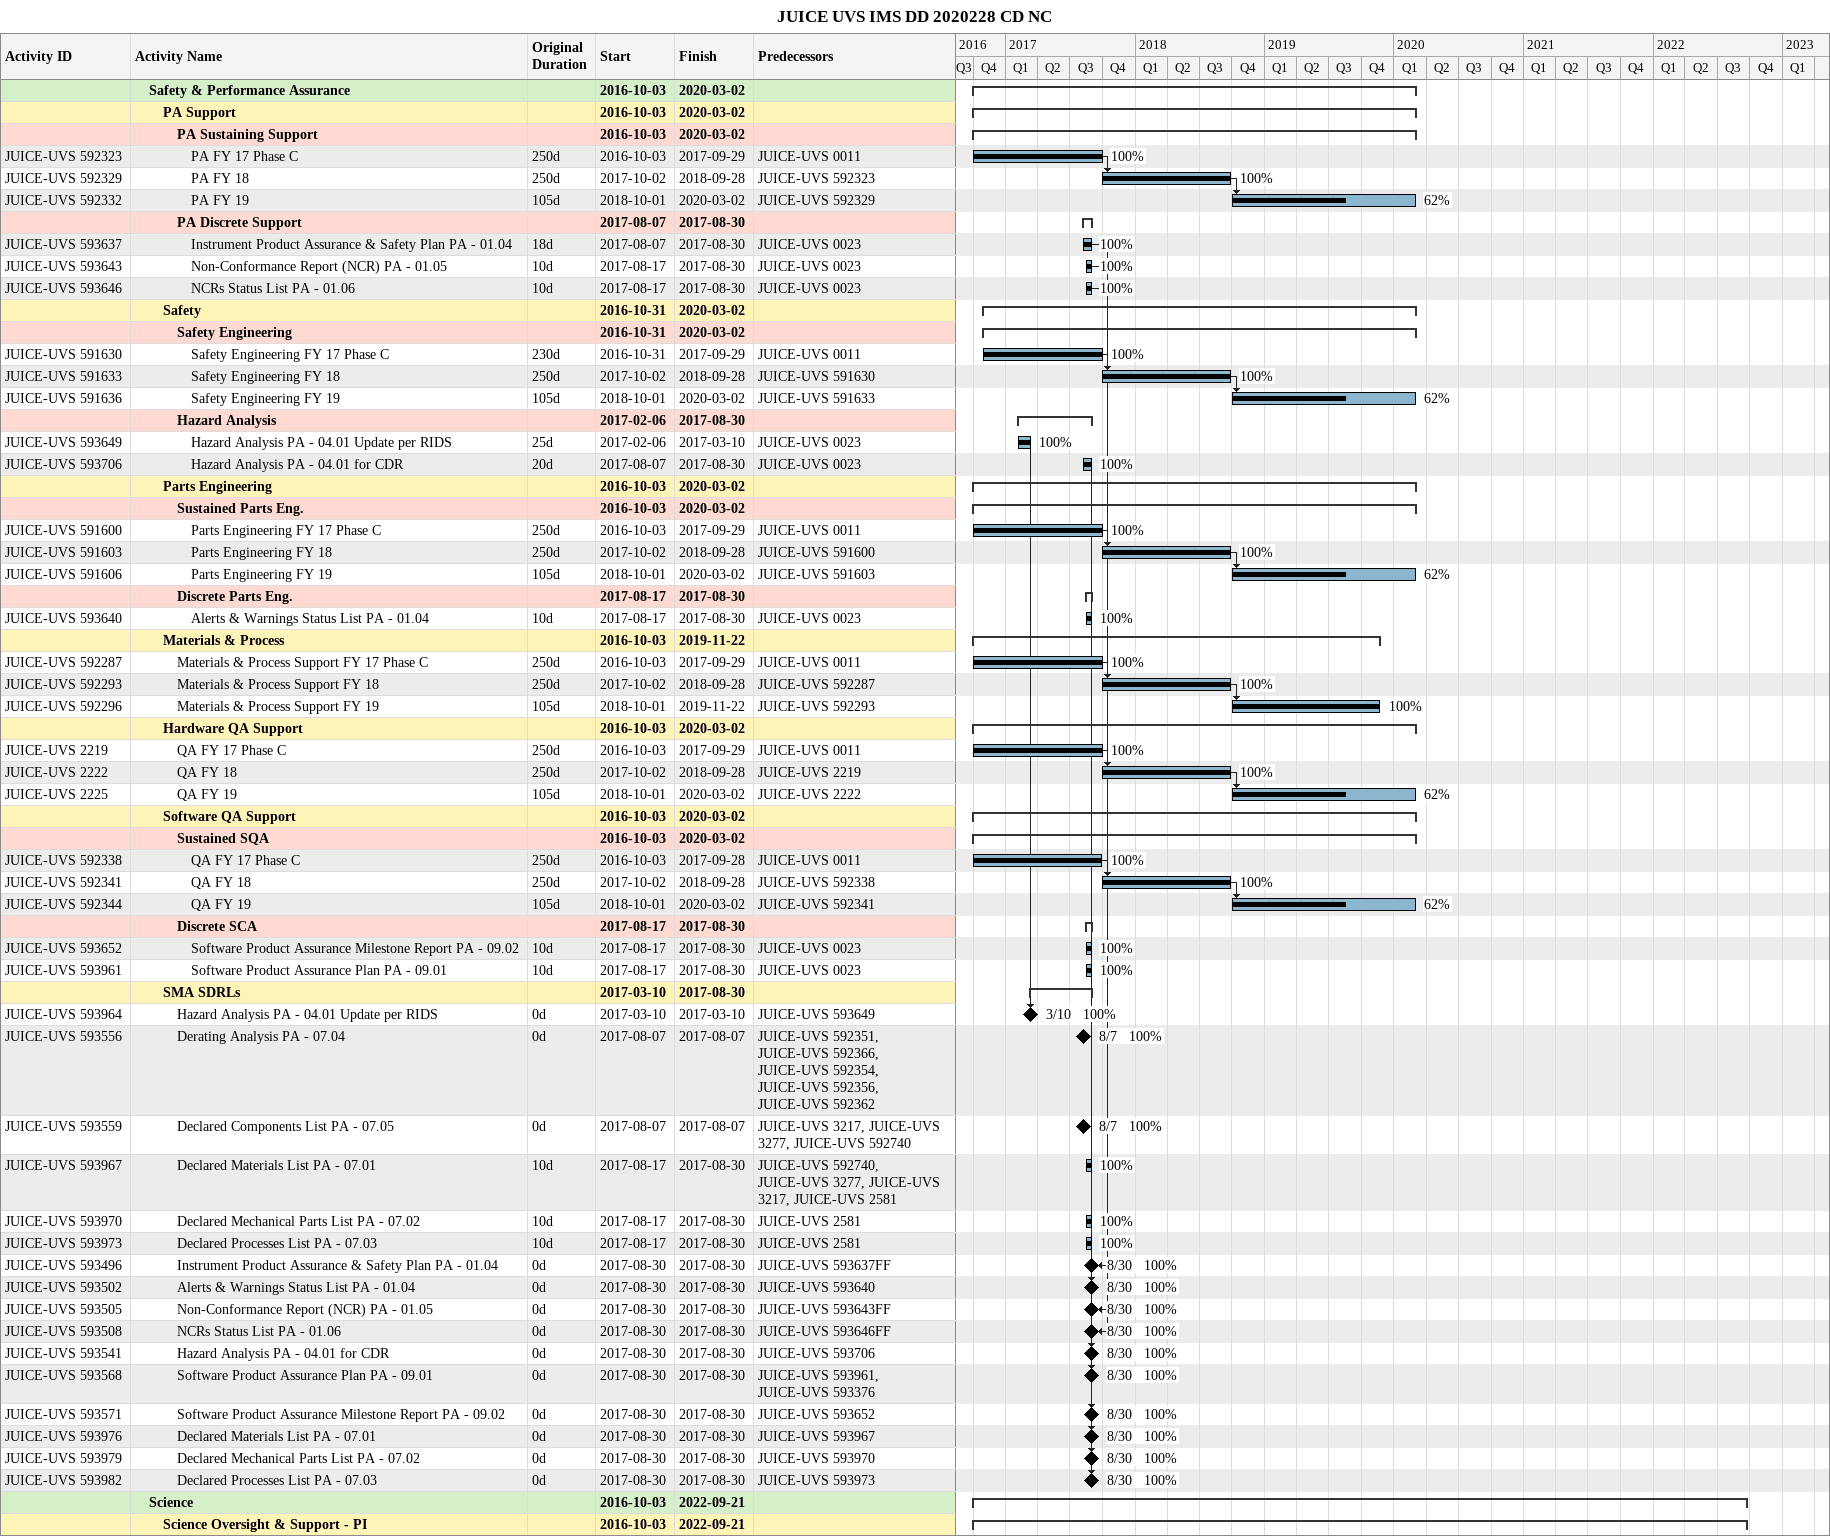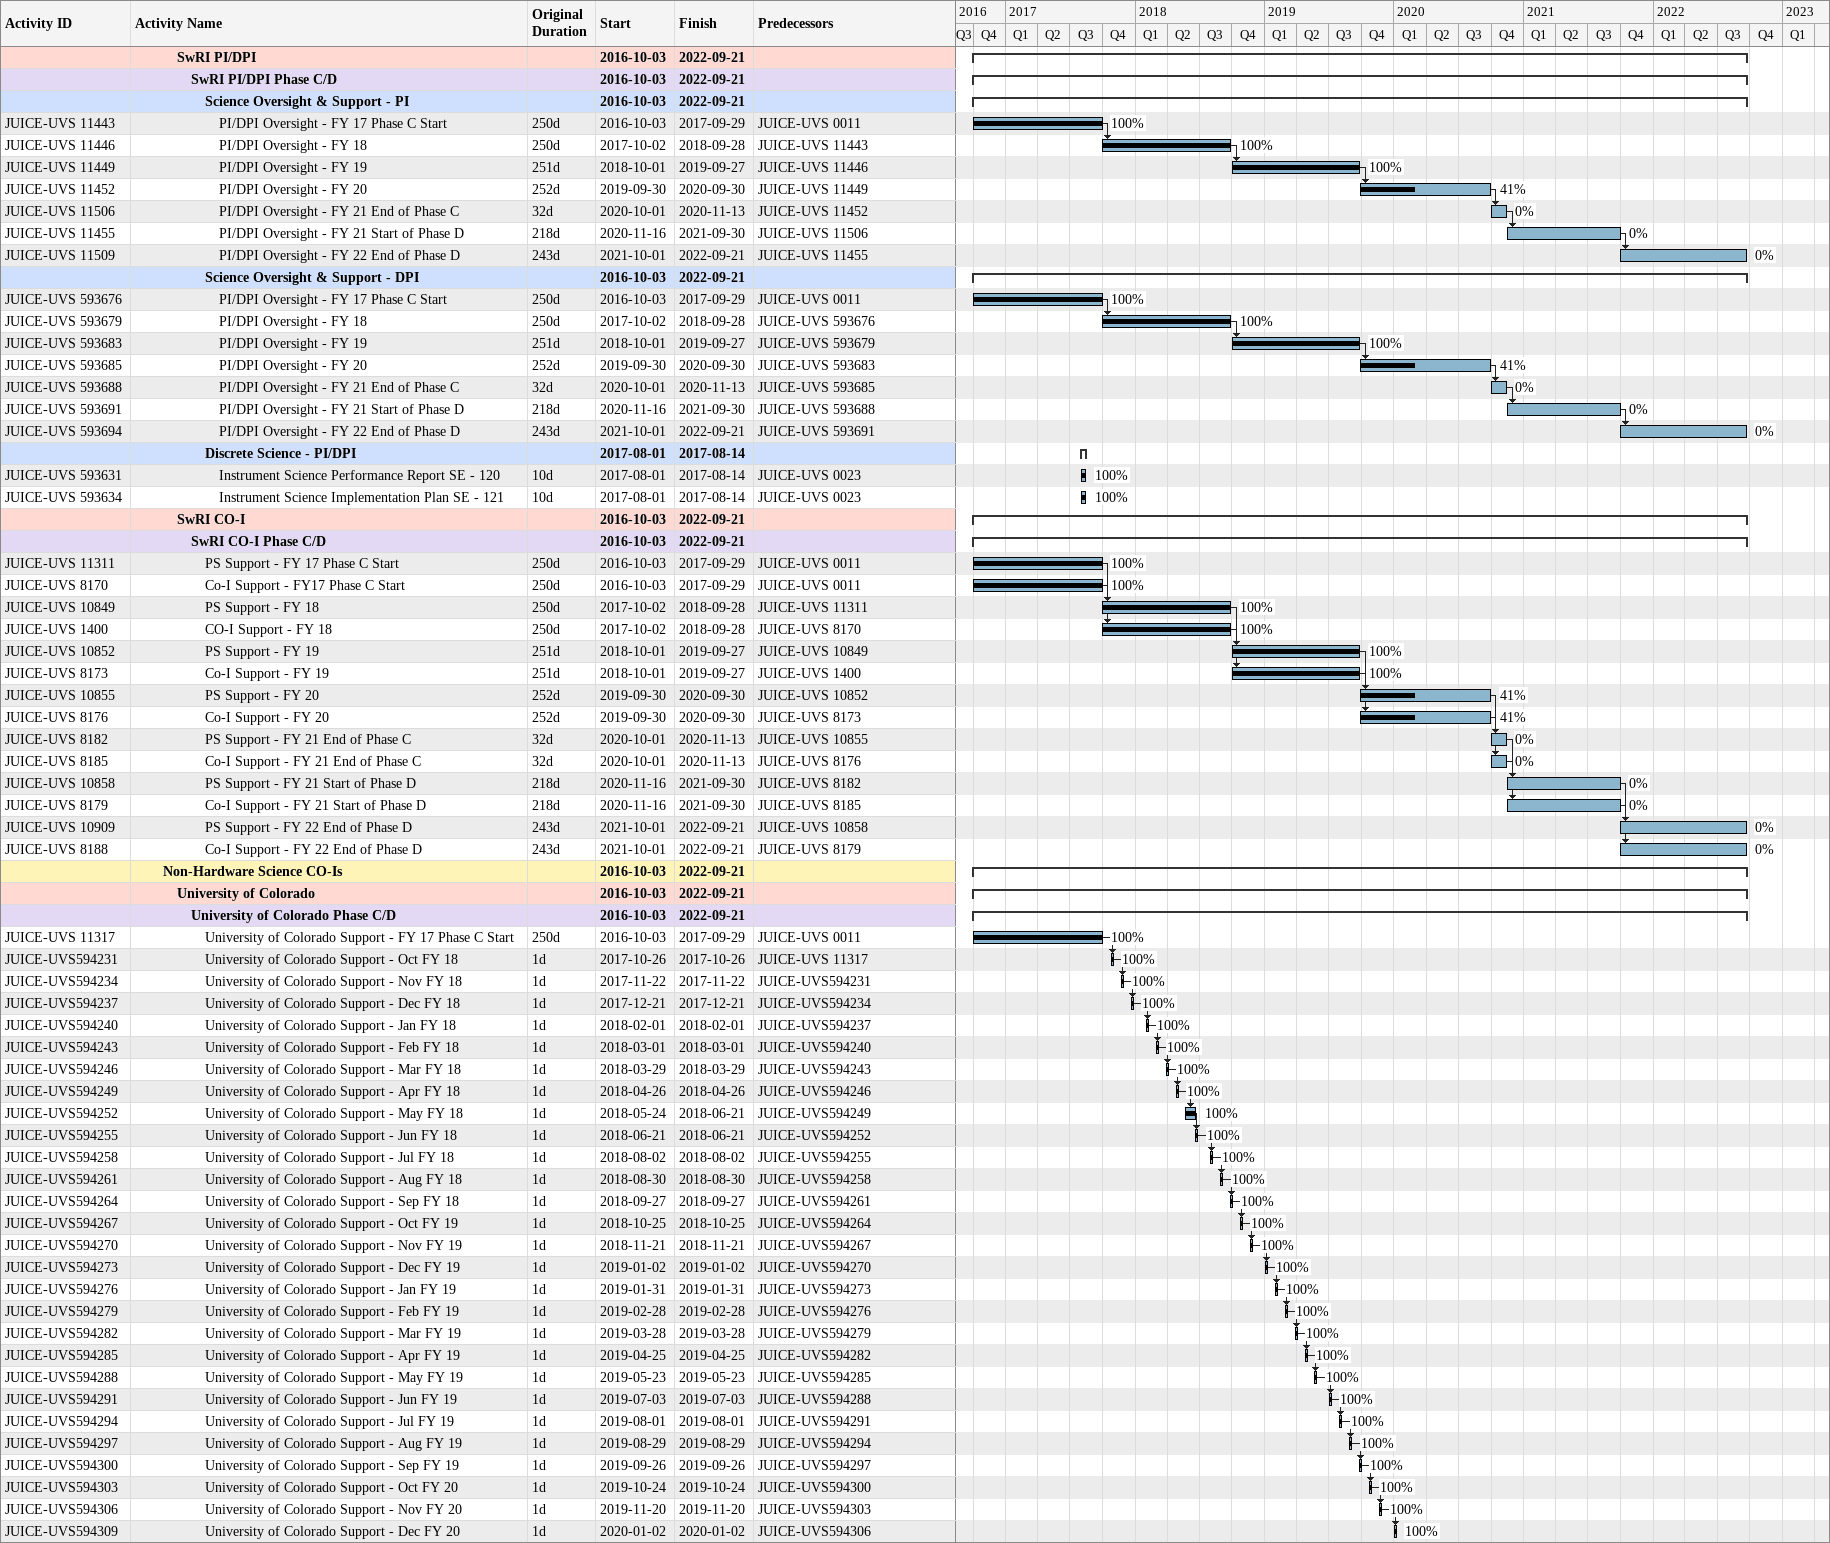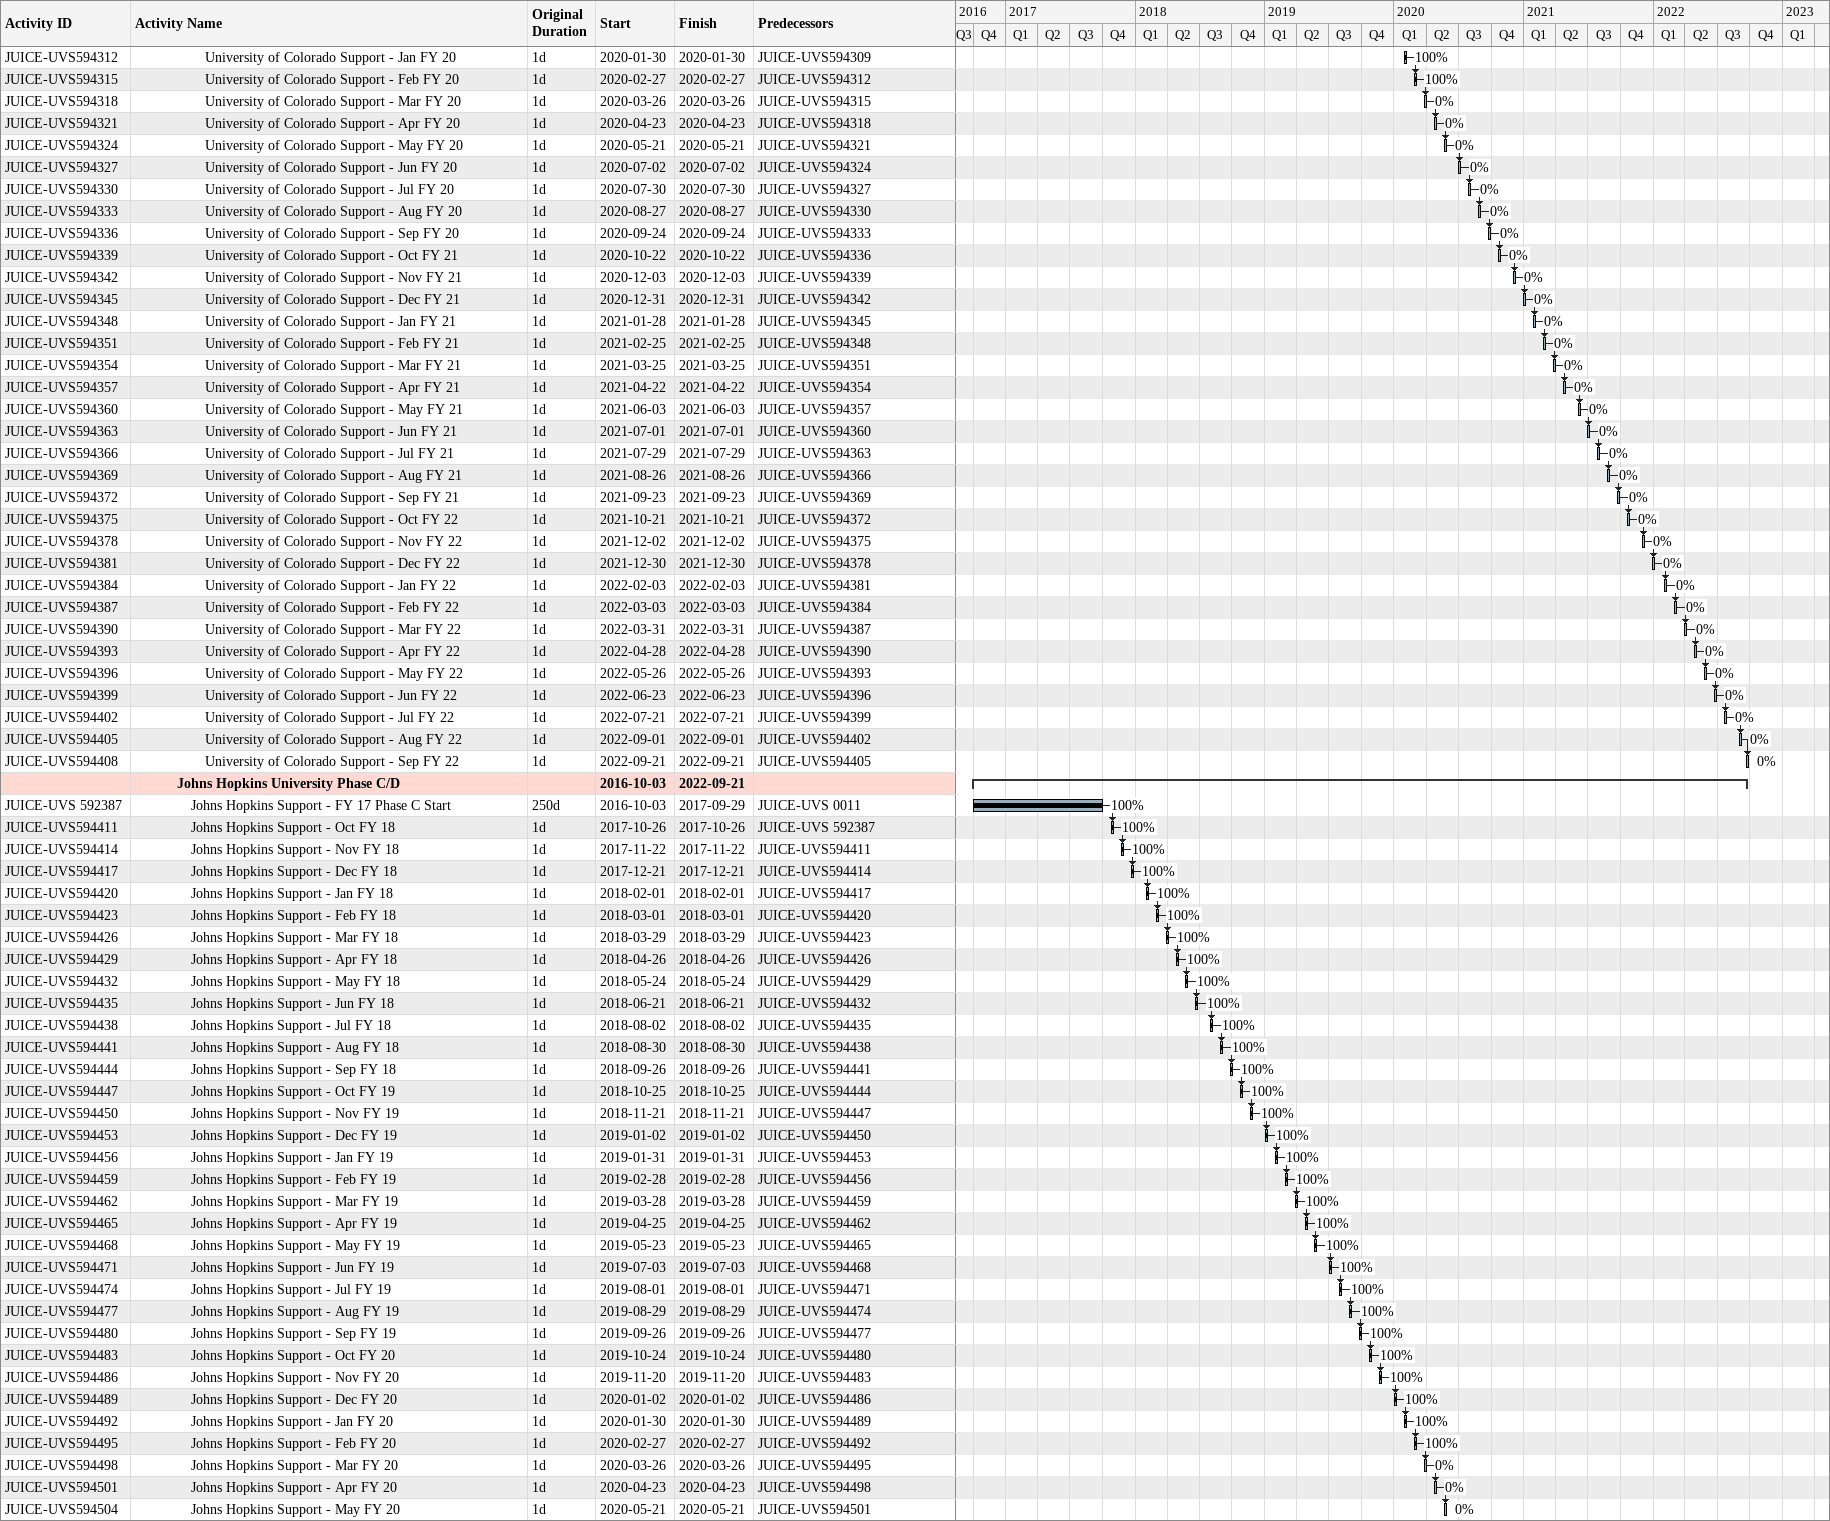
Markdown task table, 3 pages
JUICE UVS IMS DD 2020228 CD NC

| ID | Level | Task | Original duration | Start | Finish | Predecessors | % complete |
|---|---|---|---|---|---|---|---|
|  | 2 | **Safety & Performance Assurance** |  | 2016-10-03 | 2020-03-02 |  |  |
|  | 3 | **PA Support** |  | 2016-10-03 | 2020-03-02 |  |  |
|  | 4 | **PA Sustaining Support** |  | 2016-10-03 | 2020-03-02 |  |  |
| JUICE-UVS 592323 | 5 | PA FY 17 Phase C | 250d | 2016-10-03 | 2017-09-29 | JUICE-UVS 0011 | 100 |
| JUICE-UVS 592329 | 5 | PA FY 18 | 250d | 2017-10-02 | 2018-09-28 | JUICE-UVS 592323 | 100 |
| JUICE-UVS 592332 | 5 | PA FY 19 | 105d | 2018-10-01 | 2020-03-02 | JUICE-UVS 592329 | 62 |
|  | 4 | **PA Discrete Support** |  | 2017-08-07 | 2017-08-30 |  |  |
| JUICE-UVS 593637 | 5 | Instrument Product Assurance & Safety Plan PA - 01.04 | 18d | 2017-08-07 | 2017-08-30 | JUICE-UVS 0023 | 100 |
| JUICE-UVS 593643 | 5 | Non-Conformance Report (NCR) PA - 01.05 | 10d | 2017-08-17 | 2017-08-30 | JUICE-UVS 0023 | 100 |
| JUICE-UVS 593646 | 5 | NCRs Status List PA - 01.06 | 10d | 2017-08-17 | 2017-08-30 | JUICE-UVS 0023 | 100 |
|  | 3 | **Safety** |  | 2016-10-31 | 2020-03-02 |  |  |
|  | 4 | **Safety Engineering** |  | 2016-10-31 | 2020-03-02 |  |  |
| JUICE-UVS 591630 | 5 | Safety Engineering FY 17 Phase C | 230d | 2016-10-31 | 2017-09-29 | JUICE-UVS 0011 | 100 |
| JUICE-UVS 591633 | 5 | Safety Engineering FY 18 | 250d | 2017-10-02 | 2018-09-28 | JUICE-UVS 591630 | 100 |
| JUICE-UVS 591636 | 5 | Safety Engineering FY 19 | 105d | 2018-10-01 | 2020-03-02 | JUICE-UVS 591633 | 62 |
|  | 4 | **Hazard Analysis** |  | 2017-02-06 | 2017-08-30 |  |  |
| JUICE-UVS 593649 | 5 | Hazard Analysis PA - 04.01 Update per RIDS | 25d | 2017-02-06 | 2017-03-10 | JUICE-UVS 0023 | 100 |
| JUICE-UVS 593706 | 5 | Hazard Analysis PA - 04.01 for CDR | 20d | 2017-08-07 | 2017-08-30 | JUICE-UVS 0023 | 100 |
|  | 3 | **Parts Engineering** |  | 2016-10-03 | 2020-03-02 |  |  |
|  | 4 | **Sustained Parts Eng.** |  | 2016-10-03 | 2020-03-02 |  |  |
| JUICE-UVS 591600 | 5 | Parts Engineering FY 17 Phase C | 250d | 2016-10-03 | 2017-09-29 | JUICE-UVS 0011 | 100 |
| JUICE-UVS 591603 | 5 | Parts Engineering FY 18 | 250d | 2017-10-02 | 2018-09-28 | JUICE-UVS 591600 | 100 |
| JUICE-UVS 591606 | 5 | Parts Engineering FY 19 | 105d | 2018-10-01 | 2020-03-02 | JUICE-UVS 591603 | 62 |
|  | 4 | **Discrete Parts Eng.** |  | 2017-08-17 | 2017-08-30 |  |  |
| JUICE-UVS 593640 | 5 | Alerts & Warnings Status List PA - 01.04 | 10d | 2017-08-17 | 2017-08-30 | JUICE-UVS 0023 | 100 |
|  | 3 | **Materials & Process** |  | 2016-10-03 | 2019-11-22 |  |  |
| JUICE-UVS 592287 | 4 | Materials & Process Support FY 17 Phase C | 250d | 2016-10-03 | 2017-09-29 | JUICE-UVS 0011 | 100 |
| JUICE-UVS 592293 | 4 | Materials & Process Support FY 18 | 250d | 2017-10-02 | 2018-09-28 | JUICE-UVS 592287 | 100 |
| JUICE-UVS 592296 | 4 | Materials & Process Support FY 19 | 105d | 2018-10-01 | 2019-11-22 | JUICE-UVS 592293 | 100 |
|  | 3 | **Hardware QA Support** |  | 2016-10-03 | 2020-03-02 |  |  |
| JUICE-UVS 2219 | 4 | QA FY 17 Phase C | 250d | 2016-10-03 | 2017-09-29 | JUICE-UVS 0011 | 100 |
| JUICE-UVS 2222 | 4 | QA FY 18 | 250d | 2017-10-02 | 2018-09-28 | JUICE-UVS 2219 | 100 |
| JUICE-UVS 2225 | 4 | QA FY 19 | 105d | 2018-10-01 | 2020-03-02 | JUICE-UVS 2222 | 62 |
|  | 3 | **Software QA Support** |  | 2016-10-03 | 2020-03-02 |  |  |
|  | 4 | **Sustained SQA** |  | 2016-10-03 | 2020-03-02 |  |  |
| JUICE-UVS 592338 | 5 | QA FY 17 Phase C | 250d | 2016-10-03 | 2017-09-28 | JUICE-UVS 0011 | 100 |
| JUICE-UVS 592341 | 5 | QA FY 18 | 250d | 2017-10-02 | 2018-09-28 | JUICE-UVS 592338 | 100 |
| JUICE-UVS 592344 | 5 | QA FY 19 | 105d | 2018-10-01 | 2020-03-02 | JUICE-UVS 592341 | 62 |
|  | 4 | **Discrete SCA** |  | 2017-08-17 | 2017-08-30 |  |  |
| JUICE-UVS 593652 | 5 | Software Product Assurance Milestone Report PA - 09.02 | 10d | 2017-08-17 | 2017-08-30 | JUICE-UVS 0023 | 100 |
| JUICE-UVS 593961 | 5 | Software Product Assurance Plan PA - 09.01 | 10d | 2017-08-17 | 2017-08-30 | JUICE-UVS 0023 | 100 |
|  | 3 | **SMA SDRLs** |  | 2017-03-10 | 2017-08-30 |  |  |
| JUICE-UVS 593964 | 4 | Hazard Analysis PA - 04.01 Update per RIDS | 0d | 2017-03-10 | 2017-03-10 | JUICE-UVS 593649 | 100 |
| JUICE-UVS 593556 | 4 | Derating Analysis PA - 07.04 | 0d | 2017-08-07 | 2017-08-07 | JUICE-UVS 592351, JUICE-UVS 592366, JUICE-UVS 592354, JUICE-UVS 592356, JUICE-UVS 592362 | 100 |
| JUICE-UVS 593559 | 4 | Declared Components List PA - 07.05 | 0d | 2017-08-07 | 2017-08-07 | JUICE-UVS 3217, JUICE-UVS 3277, JUICE-UVS 592740 | 100 |
| JUICE-UVS 593967 | 4 | Declared Materials List PA - 07.01 | 10d | 2017-08-17 | 2017-08-30 | JUICE-UVS 592740, JUICE-UVS 3277, JUICE-UVS 3217, JUICE-UVS 2581 | 100 |
| JUICE-UVS 593970 | 4 | Declared Mechanical Parts List PA - 07.02 | 10d | 2017-08-17 | 2017-08-30 | JUICE-UVS 2581 | 100 |
| JUICE-UVS 593973 | 4 | Declared Processes List PA - 07.03 | 10d | 2017-08-17 | 2017-08-30 | JUICE-UVS 2581 | 100 |
| JUICE-UVS 593496 | 4 | Instrument Product Assurance & Safety Plan PA - 01.04 | 0d | 2017-08-30 | 2017-08-30 | JUICE-UVS 593637FF | 100 |
| JUICE-UVS 593502 | 4 | Alerts & Warnings Status List PA - 01.04 | 0d | 2017-08-30 | 2017-08-30 | JUICE-UVS 593640 | 100 |
| JUICE-UVS 593505 | 4 | Non-Conformance Report (NCR) PA - 01.05 | 0d | 2017-08-30 | 2017-08-30 | JUICE-UVS 593643FF | 100 |
| JUICE-UVS 593508 | 4 | NCRs Status List PA - 01.06 | 0d | 2017-08-30 | 2017-08-30 | JUICE-UVS 593646FF | 100 |
| JUICE-UVS 593541 | 4 | Hazard Analysis PA - 04.01 for CDR | 0d | 2017-08-30 | 2017-08-30 | JUICE-UVS 593706 | 100 |
| JUICE-UVS 593568 | 4 | Software Product Assurance Plan PA - 09.01 | 0d | 2017-08-30 | 2017-08-30 | JUICE-UVS 593961, JUICE-UVS 593376 | 100 |
| JUICE-UVS 593571 | 4 | Software Product Assurance Milestone Report PA - 09.02 | 0d | 2017-08-30 | 2017-08-30 | JUICE-UVS 593652 | 100 |
| JUICE-UVS 593976 | 4 | Declared Materials List PA - 07.01 | 0d | 2017-08-30 | 2017-08-30 | JUICE-UVS 593967 | 100 |
| JUICE-UVS 593979 | 4 | Declared Mechanical Parts List PA - 07.02 | 0d | 2017-08-30 | 2017-08-30 | JUICE-UVS 593970 | 100 |
| JUICE-UVS 593982 | 4 | Declared Processes List PA - 07.03 | 0d | 2017-08-30 | 2017-08-30 | JUICE-UVS 593973 | 100 |
|  | 2 | **Science** |  | 2016-10-03 | 2022-09-21 |  |  |
|  | 3 | **Science Oversight & Support - PI** |  | 2016-10-03 | 2022-09-21 |  |  |
|  | 4 | **SwRI PI/DPI** |  | 2016-10-03 | 2022-09-21 |  |  |
|  | 5 | **SwRI PI/DPI Phase C/D** |  | 2016-10-03 | 2022-09-21 |  |  |
|  | 6 | **Science Oversight & Support - PI** |  | 2016-10-03 | 2022-09-21 |  |  |
| JUICE-UVS 11443 | 7 | PI/DPI Oversight - FY 17 Phase C Start | 250d | 2016-10-03 | 2017-09-29 | JUICE-UVS 0011 | 100 |
| JUICE-UVS 11446 | 7 | PI/DPI Oversight - FY 18 | 250d | 2017-10-02 | 2018-09-28 | JUICE-UVS 11443 | 100 |
| JUICE-UVS 11449 | 7 | PI/DPI Oversight - FY 19 | 251d | 2018-10-01 | 2019-09-27 | JUICE-UVS 11446 | 100 |
| JUICE-UVS 11452 | 7 | PI/DPI Oversight - FY 20 | 252d | 2019-09-30 | 2020-09-30 | JUICE-UVS 11449 | 41 |
| JUICE-UVS 11506 | 7 | PI/DPI Oversight - FY 21 End of Phase C | 32d | 2020-10-01 | 2020-11-13 | JUICE-UVS 11452 | 0 |
| JUICE-UVS 11455 | 7 | PI/DPI Oversight - FY 21 Start of Phase D | 218d | 2020-11-16 | 2021-09-30 | JUICE-UVS 11506 | 0 |
| JUICE-UVS 11509 | 7 | PI/DPI Oversight - FY 22 End of Phase D | 243d | 2021-10-01 | 2022-09-21 | JUICE-UVS 11455 | 0 |
|  | 6 | **Science Oversight & Support - DPI** |  | 2016-10-03 | 2022-09-21 |  |  |
| JUICE-UVS 593676 | 7 | PI/DPI Oversight - FY 17 Phase C Start | 250d | 2016-10-03 | 2017-09-29 | JUICE-UVS 0011 | 100 |
| JUICE-UVS 593679 | 7 | PI/DPI Oversight - FY 18 | 250d | 2017-10-02 | 2018-09-28 | JUICE-UVS 593676 | 100 |
| JUICE-UVS 593683 | 7 | PI/DPI Oversight - FY 19 | 251d | 2018-10-01 | 2019-09-27 | JUICE-UVS 593679 | 100 |
| JUICE-UVS 593685 | 7 | PI/DPI Oversight - FY 20 | 252d | 2019-09-30 | 2020-09-30 | JUICE-UVS 593683 | 41 |
| JUICE-UVS 593688 | 7 | PI/DPI Oversight - FY 21 End of Phase C | 32d | 2020-10-01 | 2020-11-13 | JUICE-UVS 593685 | 0 |
| JUICE-UVS 593691 | 7 | PI/DPI Oversight - FY 21 Start of Phase D | 218d | 2020-11-16 | 2021-09-30 | JUICE-UVS 593688 | 0 |
| JUICE-UVS 593694 | 7 | PI/DPI Oversight - FY 22 End of Phase D | 243d | 2021-10-01 | 2022-09-21 | JUICE-UVS 593691 | 0 |
|  | 6 | **Discrete Science - PI/DPI** |  | 2017-08-01 | 2017-08-14 |  |  |
| JUICE-UVS 593631 | 7 | Instrument Science Performance Report SE - 120 | 10d | 2017-08-01 | 2017-08-14 | JUICE-UVS 0023 | 100 |
| JUICE-UVS 593634 | 7 | Instrument Science Implementation Plan SE - 121 | 10d | 2017-08-01 | 2017-08-14 | JUICE-UVS 0023 | 100 |
|  | 4 | **SwRI CO-I** |  | 2016-10-03 | 2022-09-21 |  |  |
|  | 5 | **SwRI CO-I Phase C/D** |  | 2016-10-03 | 2022-09-21 |  |  |
| JUICE-UVS 11311 | 6 | PS Support - FY 17 Phase C Start | 250d | 2016-10-03 | 2017-09-29 | JUICE-UVS 0011 | 100 |
| JUICE-UVS 8170 | 6 | Co-I Support - FY17 Phase C Start | 250d | 2016-10-03 | 2017-09-29 | JUICE-UVS 0011 | 100 |
| JUICE-UVS 10849 | 6 | PS Support - FY 18 | 250d | 2017-10-02 | 2018-09-28 | JUICE-UVS 11311 | 100 |
| JUICE-UVS 1400 | 6 | CO-I Support - FY 18 | 250d | 2017-10-02 | 2018-09-28 | JUICE-UVS 8170 | 100 |
| JUICE-UVS 10852 | 6 | PS Support - FY 19 | 251d | 2018-10-01 | 2019-09-27 | JUICE-UVS 10849 | 100 |
| JUICE-UVS 8173 | 6 | Co-I Support - FY 19 | 251d | 2018-10-01 | 2019-09-27 | JUICE-UVS 1400 | 100 |
| JUICE-UVS 10855 | 6 | PS Support - FY 20 | 252d | 2019-09-30 | 2020-09-30 | JUICE-UVS 10852 | 41 |
| JUICE-UVS 8176 | 6 | Co-I Support - FY 20 | 252d | 2019-09-30 | 2020-09-30 | JUICE-UVS 8173 | 41 |
| JUICE-UVS 8182 | 6 | PS Support - FY 21 End of Phase C | 32d | 2020-10-01 | 2020-11-13 | JUICE-UVS 10855 | 0 |
| JUICE-UVS 8185 | 6 | Co-I Support - FY 21 End of Phase C | 32d | 2020-10-01 | 2020-11-13 | JUICE-UVS 8176 | 0 |
| JUICE-UVS 10858 | 6 | PS Support - FY 21 Start of Phase D | 218d | 2020-11-16 | 2021-09-30 | JUICE-UVS 8182 | 0 |
| JUICE-UVS 8179 | 6 | Co-I Support - FY 21 Start of Phase D | 218d | 2020-11-16 | 2021-09-30 | JUICE-UVS 8185 | 0 |
| JUICE-UVS 10909 | 6 | PS Support - FY 22 End of Phase D | 243d | 2021-10-01 | 2022-09-21 | JUICE-UVS 10858 | 0 |
| JUICE-UVS 8188 | 6 | Co-I Support - FY 22 End of Phase D | 243d | 2021-10-01 | 2022-09-21 | JUICE-UVS 8179 | 0 |
|  | 3 | **Non-Hardware Science CO-Is** |  | 2016-10-03 | 2022-09-21 |  |  |
|  | 4 | **University of Colorado** |  | 2016-10-03 | 2022-09-21 |  |  |
|  | 5 | **University of Colorado Phase C/D** |  | 2016-10-03 | 2022-09-21 |  |  |
| JUICE-UVS 11317 | 6 | University of Colorado Support - FY 17 Phase C Start | 250d | 2016-10-03 | 2017-09-29 | JUICE-UVS 0011 | 100 |
| JUICE-UVS594231 | 6 | University of Colorado Support - Oct FY 18 | 1d | 2017-10-26 | 2017-10-26 | JUICE-UVS 11317 | 100 |
| JUICE-UVS594234 | 6 | University of Colorado Support - Nov FY 18 | 1d | 2017-11-22 | 2017-11-22 | JUICE-UVS594231 | 100 |
| JUICE-UVS594237 | 6 | University of Colorado Support - Dec FY 18 | 1d | 2017-12-21 | 2017-12-21 | JUICE-UVS594234 | 100 |
| JUICE-UVS594240 | 6 | University of Colorado Support - Jan FY 18 | 1d | 2018-02-01 | 2018-02-01 | JUICE-UVS594237 | 100 |
| JUICE-UVS594243 | 6 | University of Colorado Support - Feb FY 18 | 1d | 2018-03-01 | 2018-03-01 | JUICE-UVS594240 | 100 |
| JUICE-UVS594246 | 6 | University of Colorado Support - Mar FY 18 | 1d | 2018-03-29 | 2018-03-29 | JUICE-UVS594243 | 100 |
| JUICE-UVS594249 | 6 | University of Colorado Support - Apr FY 18 | 1d | 2018-04-26 | 2018-04-26 | JUICE-UVS594246 | 100 |
| JUICE-UVS594252 | 6 | University of Colorado Support - May FY 18 | 1d | 2018-05-24 | 2018-06-21 | JUICE-UVS594249 | 100 |
| JUICE-UVS594255 | 6 | University of Colorado Support - Jun FY 18 | 1d | 2018-06-21 | 2018-06-21 | JUICE-UVS594252 | 100 |
| JUICE-UVS594258 | 6 | University of Colorado Support - Jul FY 18 | 1d | 2018-08-02 | 2018-08-02 | JUICE-UVS594255 | 100 |
| JUICE-UVS594261 | 6 | University of Colorado Support - Aug FY 18 | 1d | 2018-08-30 | 2018-08-30 | JUICE-UVS594258 | 100 |
| JUICE-UVS594264 | 6 | University of Colorado Support - Sep FY 18 | 1d | 2018-09-27 | 2018-09-27 | JUICE-UVS594261 | 100 |
| JUICE-UVS594267 | 6 | University of Colorado Support - Oct FY 19 | 1d | 2018-10-25 | 2018-10-25 | JUICE-UVS594264 | 100 |
| JUICE-UVS594270 | 6 | University of Colorado Support - Nov FY 19 | 1d | 2018-11-21 | 2018-11-21 | JUICE-UVS594267 | 100 |
| JUICE-UVS594273 | 6 | University of Colorado Support - Dec FY 19 | 1d | 2019-01-02 | 2019-01-02 | JUICE-UVS594270 | 100 |
| JUICE-UVS594276 | 6 | University of Colorado Support - Jan FY 19 | 1d | 2019-01-31 | 2019-01-31 | JUICE-UVS594273 | 100 |
| JUICE-UVS594279 | 6 | University of Colorado Support - Feb FY 19 | 1d | 2019-02-28 | 2019-02-28 | JUICE-UVS594276 | 100 |
| JUICE-UVS594282 | 6 | University of Colorado Support - Mar FY 19 | 1d | 2019-03-28 | 2019-03-28 | JUICE-UVS594279 | 100 |
| JUICE-UVS594285 | 6 | University of Colorado Support - Apr FY 19 | 1d | 2019-04-25 | 2019-04-25 | JUICE-UVS594282 | 100 |
| JUICE-UVS594288 | 6 | University of Colorado Support - May FY 19 | 1d | 2019-05-23 | 2019-05-23 | JUICE-UVS594285 | 100 |
| JUICE-UVS594291 | 6 | University of Colorado Support - Jun FY 19 | 1d | 2019-07-03 | 2019-07-03 | JUICE-UVS594288 | 100 |
| JUICE-UVS594294 | 6 | University of Colorado Support - Jul FY 19 | 1d | 2019-08-01 | 2019-08-01 | JUICE-UVS594291 | 100 |
| JUICE-UVS594297 | 6 | University of Colorado Support - Aug FY 19 | 1d | 2019-08-29 | 2019-08-29 | JUICE-UVS594294 | 100 |
| JUICE-UVS594300 | 6 | University of Colorado Support - Sep FY 19 | 1d | 2019-09-26 | 2019-09-26 | JUICE-UVS594297 | 100 |
| JUICE-UVS594303 | 6 | University of Colorado Support - Oct FY 20 | 1d | 2019-10-24 | 2019-10-24 | JUICE-UVS594300 | 100 |
| JUICE-UVS594306 | 6 | University of Colorado Support - Nov FY 20 | 1d | 2019-11-20 | 2019-11-20 | JUICE-UVS594303 | 100 |
| JUICE-UVS594309 | 6 | University of Colorado Support - Dec FY 20 | 1d | 2020-01-02 | 2020-01-02 | JUICE-UVS594306 | 100 |
| JUICE-UVS594312 | 6 | University of Colorado Support - Jan FY 20 | 1d | 2020-01-30 | 2020-01-30 | JUICE-UVS594309 | 100 |
| JUICE-UVS594315 | 6 | University of Colorado Support - Feb FY 20 | 1d | 2020-02-27 | 2020-02-27 | JUICE-UVS594312 | 100 |
| JUICE-UVS594318 | 6 | University of Colorado Support - Mar FY 20 | 1d | 2020-03-26 | 2020-03-26 | JUICE-UVS594315 | 0 |
| JUICE-UVS594321 | 6 | University of Colorado Support - Apr FY 20 | 1d | 2020-04-23 | 2020-04-23 | JUICE-UVS594318 | 0 |
| JUICE-UVS594324 | 6 | University of Colorado Support - May FY 20 | 1d | 2020-05-21 | 2020-05-21 | JUICE-UVS594321 | 0 |
| JUICE-UVS594327 | 6 | University of Colorado Support - Jun FY 20 | 1d | 2020-07-02 | 2020-07-02 | JUICE-UVS594324 | 0 |
| JUICE-UVS594330 | 6 | University of Colorado Support - Jul FY 20 | 1d | 2020-07-30 | 2020-07-30 | JUICE-UVS594327 | 0 |
| JUICE-UVS594333 | 6 | University of Colorado Support - Aug FY 20 | 1d | 2020-08-27 | 2020-08-27 | JUICE-UVS594330 | 0 |
| JUICE-UVS594336 | 6 | University of Colorado Support - Sep FY 20 | 1d | 2020-09-24 | 2020-09-24 | JUICE-UVS594333 | 0 |
| JUICE-UVS594339 | 6 | University of Colorado Support - Oct FY 21 | 1d | 2020-10-22 | 2020-10-22 | JUICE-UVS594336 | 0 |
| JUICE-UVS594342 | 6 | University of Colorado Support - Nov FY 21 | 1d | 2020-12-03 | 2020-12-03 | JUICE-UVS594339 | 0 |
| JUICE-UVS594345 | 6 | University of Colorado Support - Dec FY 21 | 1d | 2020-12-31 | 2020-12-31 | JUICE-UVS594342 | 0 |
| JUICE-UVS594348 | 6 | University of Colorado Support - Jan FY 21 | 1d | 2021-01-28 | 2021-01-28 | JUICE-UVS594345 | 0 |
| JUICE-UVS594351 | 6 | University of Colorado Support - Feb FY 21 | 1d | 2021-02-25 | 2021-02-25 | JUICE-UVS594348 | 0 |
| JUICE-UVS594354 | 6 | University of Colorado Support - Mar FY 21 | 1d | 2021-03-25 | 2021-03-25 | JUICE-UVS594351 | 0 |
| JUICE-UVS594357 | 6 | University of Colorado Support - Apr FY 21 | 1d | 2021-04-22 | 2021-04-22 | JUICE-UVS594354 | 0 |
| JUICE-UVS594360 | 6 | University of Colorado Support - May FY 21 | 1d | 2021-06-03 | 2021-06-03 | JUICE-UVS594357 | 0 |
| JUICE-UVS594363 | 6 | University of Colorado Support - Jun FY 21 | 1d | 2021-07-01 | 2021-07-01 | JUICE-UVS594360 | 0 |
| JUICE-UVS594366 | 6 | University of Colorado Support - Jul FY 21 | 1d | 2021-07-29 | 2021-07-29 | JUICE-UVS594363 | 0 |
| JUICE-UVS594369 | 6 | University of Colorado Support - Aug FY 21 | 1d | 2021-08-26 | 2021-08-26 | JUICE-UVS594366 | 0 |
| JUICE-UVS594372 | 6 | University of Colorado Support - Sep FY 21 | 1d | 2021-09-23 | 2021-09-23 | JUICE-UVS594369 | 0 |
| JUICE-UVS594375 | 6 | University of Colorado Support - Oct FY 22 | 1d | 2021-10-21 | 2021-10-21 | JUICE-UVS594372 | 0 |
| JUICE-UVS594378 | 6 | University of Colorado Support - Nov FY 22 | 1d | 2021-12-02 | 2021-12-02 | JUICE-UVS594375 | 0 |
| JUICE-UVS594381 | 6 | University of Colorado Support - Dec FY 22 | 1d | 2021-12-30 | 2021-12-30 | JUICE-UVS594378 | 0 |
| JUICE-UVS594384 | 6 | University of Colorado Support - Jan FY 22 | 1d | 2022-02-03 | 2022-02-03 | JUICE-UVS594381 | 0 |
| JUICE-UVS594387 | 6 | University of Colorado Support - Feb FY 22 | 1d | 2022-03-03 | 2022-03-03 | JUICE-UVS594384 | 0 |
| JUICE-UVS594390 | 6 | University of Colorado Support - Mar FY 22 | 1d | 2022-03-31 | 2022-03-31 | JUICE-UVS594387 | 0 |
| JUICE-UVS594393 | 6 | University of Colorado Support - Apr FY 22 | 1d | 2022-04-28 | 2022-04-28 | JUICE-UVS594390 | 0 |
| JUICE-UVS594396 | 6 | University of Colorado Support - May FY 22 | 1d | 2022-05-26 | 2022-05-26 | JUICE-UVS594393 | 0 |
| JUICE-UVS594399 | 6 | University of Colorado Support - Jun FY 22 | 1d | 2022-06-23 | 2022-06-23 | JUICE-UVS594396 | 0 |
| JUICE-UVS594402 | 6 | University of Colorado Support - Jul FY 22 | 1d | 2022-07-21 | 2022-07-21 | JUICE-UVS594399 | 0 |
| JUICE-UVS594405 | 6 | University of Colorado Support - Aug FY 22 | 1d | 2022-09-01 | 2022-09-01 | JUICE-UVS594402 | 0 |
| JUICE-UVS594408 | 6 | University of Colorado Support - Sep FY 22 | 1d | 2022-09-21 | 2022-09-21 | JUICE-UVS594405 | 0 |
|  | 4 | **Johns Hopkins University Phase C/D** |  | 2016-10-03 | 2022-09-21 |  |  |
| JUICE-UVS 592387 | 5 | Johns Hopkins Support - FY 17 Phase C Start | 250d | 2016-10-03 | 2017-09-29 | JUICE-UVS 0011 | 100 |
| JUICE-UVS594411 | 5 | Johns Hopkins Support - Oct FY 18 | 1d | 2017-10-26 | 2017-10-26 | JUICE-UVS 592387 | 100 |
| JUICE-UVS594414 | 5 | Johns Hopkins Support - Nov FY 18 | 1d | 2017-11-22 | 2017-11-22 | JUICE-UVS594411 | 100 |
| JUICE-UVS594417 | 5 | Johns Hopkins Support - Dec FY 18 | 1d | 2017-12-21 | 2017-12-21 | JUICE-UVS594414 | 100 |
| JUICE-UVS594420 | 5 | Johns Hopkins Support - Jan FY 18 | 1d | 2018-02-01 | 2018-02-01 | JUICE-UVS594417 | 100 |
| JUICE-UVS594423 | 5 | Johns Hopkins Support - Feb FY 18 | 1d | 2018-03-01 | 2018-03-01 | JUICE-UVS594420 | 100 |
| JUICE-UVS594426 | 5 | Johns Hopkins Support - Mar FY 18 | 1d | 2018-03-29 | 2018-03-29 | JUICE-UVS594423 | 100 |
| JUICE-UVS594429 | 5 | Johns Hopkins Support - Apr FY 18 | 1d | 2018-04-26 | 2018-04-26 | JUICE-UVS594426 | 100 |
| JUICE-UVS594432 | 5 | Johns Hopkins Support - May FY 18 | 1d | 2018-05-24 | 2018-05-24 | JUICE-UVS594429 | 100 |
| JUICE-UVS594435 | 5 | Johns Hopkins Support - Jun FY 18 | 1d | 2018-06-21 | 2018-06-21 | JUICE-UVS594432 | 100 |
| JUICE-UVS594438 | 5 | Johns Hopkins Support - Jul FY 18 | 1d | 2018-08-02 | 2018-08-02 | JUICE-UVS594435 | 100 |
| JUICE-UVS594441 | 5 | Johns Hopkins Support - Aug FY 18 | 1d | 2018-08-30 | 2018-08-30 | JUICE-UVS594438 | 100 |
| JUICE-UVS594444 | 5 | Johns Hopkins Support - Sep FY 18 | 1d | 2018-09-26 | 2018-09-26 | JUICE-UVS594441 | 100 |
| JUICE-UVS594447 | 5 | Johns Hopkins Support - Oct FY 19 | 1d | 2018-10-25 | 2018-10-25 | JUICE-UVS594444 | 100 |
| JUICE-UVS594450 | 5 | Johns Hopkins Support - Nov FY 19 | 1d | 2018-11-21 | 2018-11-21 | JUICE-UVS594447 | 100 |
| JUICE-UVS594453 | 5 | Johns Hopkins Support - Dec FY 19 | 1d | 2019-01-02 | 2019-01-02 | JUICE-UVS594450 | 100 |
| JUICE-UVS594456 | 5 | Johns Hopkins Support - Jan FY 19 | 1d | 2019-01-31 | 2019-01-31 | JUICE-UVS594453 | 100 |
| JUICE-UVS594459 | 5 | Johns Hopkins Support - Feb FY 19 | 1d | 2019-02-28 | 2019-02-28 | JUICE-UVS594456 | 100 |
| JUICE-UVS594462 | 5 | Johns Hopkins Support - Mar FY 19 | 1d | 2019-03-28 | 2019-03-28 | JUICE-UVS594459 | 100 |
| JUICE-UVS594465 | 5 | Johns Hopkins Support - Apr FY 19 | 1d | 2019-04-25 | 2019-04-25 | JUICE-UVS594462 | 100 |
| JUICE-UVS594468 | 5 | Johns Hopkins Support - May FY 19 | 1d | 2019-05-23 | 2019-05-23 | JUICE-UVS594465 | 100 |
| JUICE-UVS594471 | 5 | Johns Hopkins Support - Jun FY 19 | 1d | 2019-07-03 | 2019-07-03 | JUICE-UVS594468 | 100 |
| JUICE-UVS594474 | 5 | Johns Hopkins Support - Jul FY 19 | 1d | 2019-08-01 | 2019-08-01 | JUICE-UVS594471 | 100 |
| JUICE-UVS594477 | 5 | Johns Hopkins Support - Aug FY 19 | 1d | 2019-08-29 | 2019-08-29 | JUICE-UVS594474 | 100 |
| JUICE-UVS594480 | 5 | Johns Hopkins Support - Sep FY 19 | 1d | 2019-09-26 | 2019-09-26 | JUICE-UVS594477 | 100 |
| JUICE-UVS594483 | 5 | Johns Hopkins Support - Oct FY 20 | 1d | 2019-10-24 | 2019-10-24 | JUICE-UVS594480 | 100 |
| JUICE-UVS594486 | 5 | Johns Hopkins Support - Nov FY 20 | 1d | 2019-11-20 | 2019-11-20 | JUICE-UVS594483 | 100 |
| JUICE-UVS594489 | 5 | Johns Hopkins Support - Dec FY 20 | 1d | 2020-01-02 | 2020-01-02 | JUICE-UVS594486 | 100 |
| JUICE-UVS594492 | 5 | Johns Hopkins Support - Jan FY 20 | 1d | 2020-01-30 | 2020-01-30 | JUICE-UVS594489 | 100 |
| JUICE-UVS594495 | 5 | Johns Hopkins Support - Feb FY 20 | 1d | 2020-02-27 | 2020-02-27 | JUICE-UVS594492 | 100 |
| JUICE-UVS594498 | 5 | Johns Hopkins Support - Mar FY 20 | 1d | 2020-03-26 | 2020-03-26 | JUICE-UVS594495 | 0 |
| JUICE-UVS594501 | 5 | Johns Hopkins Support - Apr FY 20 | 1d | 2020-04-23 | 2020-04-23 | JUICE-UVS594498 | 0 |
| JUICE-UVS594504 | 5 | Johns Hopkins Support - May FY 20 | 1d | 2020-05-21 | 2020-05-21 | JUICE-UVS594501 | 0 |
